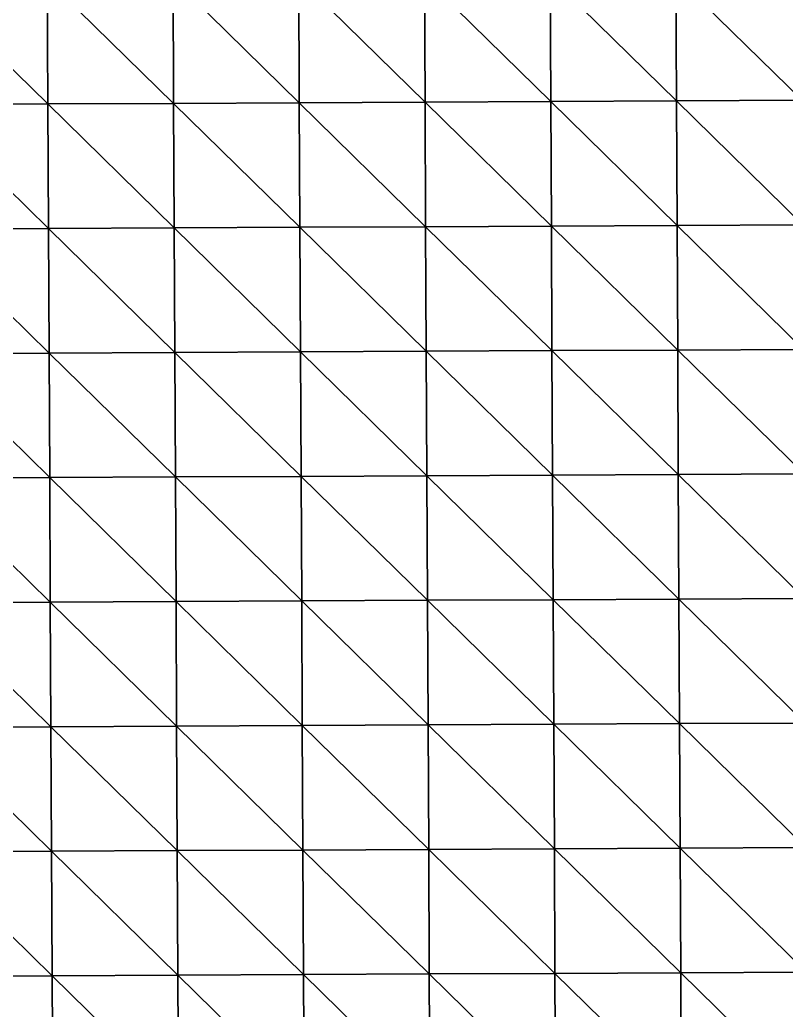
# Model space of a CAD drawing. Extents: x -372 to 678, y -263 to 741.
# Drawn here: x 217.4 to 294, y -164.1 to -65.2 of the extents above; entities that cross this region are included whole.
import ezdxf

# ---------------------------------------------------------------- set-up
doc = ezdxf.new("R2010")
doc.units = 0
doc.header["$LTSCALE"] = 0.0254
doc.layers.get('0').update_dxf_attribs({"linetype": 'CONTINUOUS'})
doc.layers.add('LOCATION_SNAPSHOT', color=144, linetype='CONTINUOUS')
doc.layers.add('LOCATION_TERRAIN', color=36, linetype='CONTINUOUS')

# ---------------------------------------------------------------- blocks, each defined once
blk = doc.blocks.new('LOCATION_SNAPSHOT')
at = {"color": 8}
mesh = blk.add_polyface(dxfattribs=at)
corners = [(-369.308, -262.945), (369.306, 262.947), (-371.821, 259.377), (371.824, -259.377)]
mesh.append_faces([[corners[k] for k in face] for face in [(0, 1, 2), (1, 0, 3)]], dxfattribs={"vtx0": -1, "color": 8})
blk = doc.blocks.new('LOCATION_TERRAIN')
at = {"color": 8}
mesh = blk.add_polyface(dxfattribs=at)
corners = [(220.186, -73.559, 6.182), (220.126, -61.123, 6.51), (207.565, -61.183, 6.51)]
mesh.append_faces([[corners[k] for k in face] for face in [(0, 1, 2)]], dxfattribs={"color": 8})
mesh = blk.add_polyface(dxfattribs=at)
corners = [(220.186, -73.559, 6.182), (207.565, -61.183, 6.51), (207.625, -73.62, 6.182)]
mesh.append_faces([[corners[k] for k in face] for face in [(0, 1, 2)]], dxfattribs={"color": 8})
mesh = blk.add_polyface(dxfattribs=at)
corners = [(232.748, -73.499, 6.182), (232.688, -61.062, 6.51), (220.126, -61.123, 6.51)]
mesh.append_faces([[corners[k] for k in face] for face in [(0, 1, 2)]], dxfattribs={"color": 8})
mesh = blk.add_polyface(dxfattribs=at)
corners = [(232.748, -73.499, 6.182), (220.126, -61.123, 6.51), (220.186, -73.559, 6.182)]
mesh.append_faces([[corners[k] for k in face] for face in [(0, 1, 2)]], dxfattribs={"color": 8})
mesh = blk.add_polyface(dxfattribs=at)
corners = [(245.309, -73.438, 6.144), (245.25, -61.002, 6.488), (232.688, -61.062, 6.51)]
mesh.append_faces([[corners[k] for k in face] for face in [(0, 1, 2)]], dxfattribs={"color": 8})
mesh = blk.add_polyface(dxfattribs=at)
corners = [(245.309, -73.438, 6.144), (232.688, -61.062, 6.51), (232.748, -73.499, 6.182)]
mesh.append_faces([[corners[k] for k in face] for face in [(0, 1, 2)]], dxfattribs={"color": 8})
mesh = blk.add_polyface(dxfattribs=at)
corners = [(257.871, -73.378, 5.864), (257.811, -60.941, 6.316), (245.25, -61.002, 6.488)]
mesh.append_faces([[corners[k] for k in face] for face in [(0, 1, 2)]], dxfattribs={"color": 8})
mesh = blk.add_polyface(dxfattribs=at)
corners = [(257.871, -73.378, 5.864), (245.25, -61.002, 6.488), (245.309, -73.438, 6.144)]
mesh.append_faces([[corners[k] for k in face] for face in [(0, 1, 2)]], dxfattribs={"color": 8})
mesh = blk.add_polyface(dxfattribs=at)
corners = [(270.433, -73.317, 5.584), (270.373, -60.881, 6.144), (257.811, -60.941, 6.316)]
mesh.append_faces([[corners[k] for k in face] for face in [(0, 1, 2)]], dxfattribs={"color": 8})
mesh = blk.add_polyface(dxfattribs=at)
corners = [(270.433, -73.317, 5.584), (257.811, -60.941, 6.316), (257.871, -73.378, 5.864)]
mesh.append_faces([[corners[k] for k in face] for face in [(0, 1, 2)]], dxfattribs={"color": 8})
mesh = blk.add_polyface(dxfattribs=at)
corners = [(282.994, -73.257, 5.401), (282.934, -60.82, 6.058), (270.373, -60.881, 6.144)]
mesh.append_faces([[corners[k] for k in face] for face in [(0, 1, 2)]], dxfattribs={"color": 8})
mesh = blk.add_polyface(dxfattribs=at)
corners = [(282.994, -73.257, 5.401), (270.373, -60.881, 6.144), (270.433, -73.317, 5.584)]
mesh.append_faces([[corners[k] for k in face] for face in [(0, 1, 2)]], dxfattribs={"color": 8})
mesh = blk.add_polyface(dxfattribs=at)
corners = [(295.556, -73.196, 6.061), (295.496, -60.76, 6.718), (282.934, -60.82, 6.058)]
mesh.append_faces([[corners[k] for k in face] for face in [(0, 1, 2)]], dxfattribs={"color": 8})
mesh = blk.add_polyface(dxfattribs=at)
corners = [(295.556, -73.196, 6.061), (282.934, -60.82, 6.058), (282.994, -73.257, 5.401)]
mesh.append_faces([[corners[k] for k in face] for face in [(0, 1, 2)]], dxfattribs={"color": 8})
mesh = blk.add_polyface(dxfattribs=at)
corners = [(220.246, -85.995, 6.099), (220.186, -73.559, 6.182), (207.625, -73.62, 6.182)]
mesh.append_faces([[corners[k] for k in face] for face in [(0, 1, 2)]], dxfattribs={"color": 8})
mesh = blk.add_polyface(dxfattribs=at)
corners = [(220.246, -85.995, 6.099), (207.625, -73.62, 6.182), (207.685, -86.056, 6.04)]
mesh.append_faces([[corners[k] for k in face] for face in [(0, 1, 2)]], dxfattribs={"color": 8})
mesh = blk.add_polyface(dxfattribs=at)
corners = [(232.808, -85.935, 6.157), (232.748, -73.499, 6.182), (220.186, -73.559, 6.182)]
mesh.append_faces([[corners[k] for k in face] for face in [(0, 1, 2)]], dxfattribs={"color": 8})
mesh = blk.add_polyface(dxfattribs=at)
corners = [(232.808, -85.935, 6.157), (220.186, -73.559, 6.182), (220.246, -85.995, 6.099)]
mesh.append_faces([[corners[k] for k in face] for face in [(0, 1, 2)]], dxfattribs={"color": 8})
mesh = blk.add_polyface(dxfattribs=at)
corners = [(245.369, -85.874, 6.172), (245.309, -73.438, 6.144), (232.748, -73.499, 6.182)]
mesh.append_faces([[corners[k] for k in face] for face in [(0, 1, 2)]], dxfattribs={"color": 8})
mesh = blk.add_polyface(dxfattribs=at)
corners = [(245.369, -85.874, 6.172), (232.748, -73.499, 6.182), (232.808, -85.935, 6.157)]
mesh.append_faces([[corners[k] for k in face] for face in [(0, 1, 2)]], dxfattribs={"color": 8})
mesh = blk.add_polyface(dxfattribs=at)
corners = [(257.931, -85.814, 5.9), (257.871, -73.378, 5.864), (245.309, -73.438, 6.144)]
mesh.append_faces([[corners[k] for k in face] for face in [(0, 1, 2)]], dxfattribs={"color": 8})
mesh = blk.add_polyface(dxfattribs=at)
corners = [(257.931, -85.814, 5.9), (245.309, -73.438, 6.144), (245.369, -85.874, 6.172)]
mesh.append_faces([[corners[k] for k in face] for face in [(0, 1, 2)]], dxfattribs={"color": 8})
mesh = blk.add_polyface(dxfattribs=at)
corners = [(270.492, -85.753, 5.629), (270.433, -73.317, 5.584), (257.871, -73.378, 5.864)]
mesh.append_faces([[corners[k] for k in face] for face in [(0, 1, 2)]], dxfattribs={"color": 8})
mesh = blk.add_polyface(dxfattribs=at)
corners = [(270.492, -85.753, 5.629), (257.871, -73.378, 5.864), (257.931, -85.814, 5.9)]
mesh.append_faces([[corners[k] for k in face] for face in [(0, 1, 2)]], dxfattribs={"color": 8})
mesh = blk.add_polyface(dxfattribs=at)
corners = [(283.054, -85.693, 5.441), (282.994, -73.257, 5.401), (270.433, -73.317, 5.584)]
mesh.append_faces([[corners[k] for k in face] for face in [(0, 1, 2)]], dxfattribs={"color": 8})
mesh = blk.add_polyface(dxfattribs=at)
corners = [(283.054, -85.693, 5.441), (270.433, -73.317, 5.584), (270.492, -85.753, 5.629)]
mesh.append_faces([[corners[k] for k in face] for face in [(0, 1, 2)]], dxfattribs={"color": 8})
mesh = blk.add_polyface(dxfattribs=at)
corners = [(295.616, -85.632, 5.984), (295.556, -73.196, 6.061), (282.994, -73.257, 5.401)]
mesh.append_faces([[corners[k] for k in face] for face in [(0, 1, 2)]], dxfattribs={"color": 8})
mesh = blk.add_polyface(dxfattribs=at)
corners = [(295.616, -85.632, 5.984), (282.994, -73.257, 5.401), (283.054, -85.693, 5.441)]
mesh.append_faces([[corners[k] for k in face] for face in [(0, 1, 2)]], dxfattribs={"color": 8})
mesh = blk.add_polyface(dxfattribs=at)
corners = [(220.306, -98.432, 6.225), (220.246, -85.995, 6.099), (207.685, -86.056, 6.04)]
mesh.append_faces([[corners[k] for k in face] for face in [(0, 1, 2)]], dxfattribs={"color": 8})
mesh = blk.add_polyface(dxfattribs=at)
corners = [(232.868, -98.371, 6.392), (232.808, -85.935, 6.157), (220.246, -85.995, 6.099)]
mesh.append_faces([[corners[k] for k in face] for face in [(0, 1, 2)]], dxfattribs={"color": 8})
mesh = blk.add_polyface(dxfattribs=at)
corners = [(232.868, -98.371, 6.392), (220.246, -85.995, 6.099), (220.306, -98.432, 6.225)]
mesh.append_faces([[corners[k] for k in face] for face in [(0, 1, 2)]], dxfattribs={"color": 8})
mesh = blk.add_polyface(dxfattribs=at)
corners = [(245.429, -98.311, 6.515), (245.369, -85.874, 6.172), (232.808, -85.935, 6.157)]
mesh.append_faces([[corners[k] for k in face] for face in [(0, 1, 2)]], dxfattribs={"color": 8})
mesh = blk.add_polyface(dxfattribs=at)
corners = [(245.429, -98.311, 6.515), (232.808, -85.935, 6.157), (232.868, -98.371, 6.392)]
mesh.append_faces([[corners[k] for k in face] for face in [(0, 1, 2)]], dxfattribs={"color": 8})
mesh = blk.add_polyface(dxfattribs=at)
corners = [(257.991, -98.25, 6.352), (257.931, -85.814, 5.9), (245.369, -85.874, 6.172)]
mesh.append_faces([[corners[k] for k in face] for face in [(0, 1, 2)]], dxfattribs={"color": 8})
mesh = blk.add_polyface(dxfattribs=at)
corners = [(257.991, -98.25, 6.352), (245.369, -85.874, 6.172), (245.429, -98.311, 6.515)]
mesh.append_faces([[corners[k] for k in face] for face in [(0, 1, 2)]], dxfattribs={"color": 8})
mesh = blk.add_polyface(dxfattribs=at)
corners = [(270.552, -98.19, 6.189), (270.492, -85.753, 5.629), (257.931, -85.814, 5.9)]
mesh.append_faces([[corners[k] for k in face] for face in [(0, 1, 2)]], dxfattribs={"color": 8})
mesh = blk.add_polyface(dxfattribs=at)
corners = [(270.552, -98.19, 6.189), (257.931, -85.814, 5.9), (257.991, -98.25, 6.352)]
mesh.append_faces([[corners[k] for k in face] for face in [(0, 1, 2)]], dxfattribs={"color": 8})
mesh = blk.add_polyface(dxfattribs=at)
corners = [(283.114, -98.129, 6.077), (283.054, -85.693, 5.441), (270.492, -85.753, 5.629)]
mesh.append_faces([[corners[k] for k in face] for face in [(0, 1, 2)]], dxfattribs={"color": 8})
mesh = blk.add_polyface(dxfattribs=at)
corners = [(283.114, -98.129, 6.077), (270.492, -85.753, 5.629), (270.552, -98.19, 6.189)]
mesh.append_faces([[corners[k] for k in face] for face in [(0, 1, 2)]], dxfattribs={"color": 8})
mesh = blk.add_polyface(dxfattribs=at)
corners = [(295.676, -98.069, 6.402), (295.616, -85.632, 5.984), (283.054, -85.693, 5.441)]
mesh.append_faces([[corners[k] for k in face] for face in [(0, 1, 2)]], dxfattribs={"color": 8})
mesh = blk.add_polyface(dxfattribs=at)
corners = [(295.676, -98.069, 6.402), (283.054, -85.693, 5.441), (283.114, -98.129, 6.077)]
mesh.append_faces([[corners[k] for k in face] for face in [(0, 1, 2)]], dxfattribs={"color": 8})
mesh = blk.add_polyface(dxfattribs=at)
corners = [(220.306, -98.432, 6.225), (207.685, -86.056, 6.04), (207.745, -98.492, 6.058)]
mesh.append_faces([[corners[k] for k in face] for face in [(0, 1, 2)]], dxfattribs={"color": 8})
mesh = blk.add_polyface(dxfattribs=at)
corners = [(220.366, -110.868, 6.351), (220.306, -98.432, 6.225), (207.745, -98.492, 6.058)]
mesh.append_faces([[corners[k] for k in face] for face in [(0, 1, 2)]], dxfattribs={"color": 8})
mesh = blk.add_polyface(dxfattribs=at)
corners = [(220.366, -110.868, 6.351), (207.745, -98.492, 6.058), (207.805, -110.929, 6.075)]
mesh.append_faces([[corners[k] for k in face] for face in [(0, 1, 2)]], dxfattribs={"color": 8})
mesh = blk.add_polyface(dxfattribs=at)
corners = [(232.928, -110.808, 6.627), (232.868, -98.371, 6.392), (220.306, -98.432, 6.225)]
mesh.append_faces([[corners[k] for k in face] for face in [(0, 1, 2)]], dxfattribs={"color": 8})
mesh = blk.add_polyface(dxfattribs=at)
corners = [(232.928, -110.808, 6.627), (220.306, -98.432, 6.225), (220.366, -110.868, 6.351)]
mesh.append_faces([[corners[k] for k in face] for face in [(0, 1, 2)]], dxfattribs={"color": 8})
mesh = blk.add_polyface(dxfattribs=at)
corners = [(245.489, -110.747, 6.858), (245.429, -98.311, 6.515), (232.868, -98.371, 6.392)]
mesh.append_faces([[corners[k] for k in face] for face in [(0, 1, 2)]], dxfattribs={"color": 8})
mesh = blk.add_polyface(dxfattribs=at)
corners = [(245.489, -110.747, 6.858), (232.868, -98.371, 6.392), (232.928, -110.808, 6.627)]
mesh.append_faces([[corners[k] for k in face] for face in [(0, 1, 2)]], dxfattribs={"color": 8})
mesh = blk.add_polyface(dxfattribs=at)
corners = [(258.051, -110.686, 6.804), (257.991, -98.25, 6.352), (245.429, -98.311, 6.515)]
mesh.append_faces([[corners[k] for k in face] for face in [(0, 1, 2)]], dxfattribs={"color": 8})
mesh = blk.add_polyface(dxfattribs=at)
corners = [(258.051, -110.686, 6.804), (245.429, -98.311, 6.515), (245.489, -110.747, 6.858)]
mesh.append_faces([[corners[k] for k in face] for face in [(0, 1, 2)]], dxfattribs={"color": 8})
mesh = blk.add_polyface(dxfattribs=at)
corners = [(270.612, -110.626, 6.75), (270.552, -98.19, 6.189), (257.991, -98.25, 6.352)]
mesh.append_faces([[corners[k] for k in face] for face in [(0, 1, 2)]], dxfattribs={"color": 8})
mesh = blk.add_polyface(dxfattribs=at)
corners = [(270.612, -110.626, 6.75), (257.991, -98.25, 6.352), (258.051, -110.686, 6.804)]
mesh.append_faces([[corners[k] for k in face] for face in [(0, 1, 2)]], dxfattribs={"color": 8})
mesh = blk.add_polyface(dxfattribs=at)
corners = [(283.174, -110.565, 6.712), (283.114, -98.129, 6.077), (270.552, -98.19, 6.189)]
mesh.append_faces([[corners[k] for k in face] for face in [(0, 1, 2)]], dxfattribs={"color": 8})
mesh = blk.add_polyface(dxfattribs=at)
corners = [(283.174, -110.565, 6.712), (270.552, -98.19, 6.189), (270.612, -110.626, 6.75)]
mesh.append_faces([[corners[k] for k in face] for face in [(0, 1, 2)]], dxfattribs={"color": 8})
mesh = blk.add_polyface(dxfattribs=at)
corners = [(295.735, -110.505, 6.821), (295.676, -98.069, 6.402), (283.114, -98.129, 6.077)]
mesh.append_faces([[corners[k] for k in face] for face in [(0, 1, 2)]], dxfattribs={"color": 8})
mesh = blk.add_polyface(dxfattribs=at)
corners = [(295.735, -110.505, 6.821), (283.114, -98.129, 6.077), (283.174, -110.565, 6.712)]
mesh.append_faces([[corners[k] for k in face] for face in [(0, 1, 2)]], dxfattribs={"color": 8})
mesh = blk.add_polyface(dxfattribs=at)
corners = [(245.549, -123.183, 7.03), (245.489, -110.747, 6.858), (232.928, -110.808, 6.627)]
mesh.append_faces([[corners[k] for k in face] for face in [(0, 1, 2)]], dxfattribs={"color": 8})
mesh = blk.add_polyface(dxfattribs=at)
corners = [(258.111, -123.123, 7.03), (258.051, -110.686, 6.804), (245.489, -110.747, 6.858)]
mesh.append_faces([[corners[k] for k in face] for face in [(0, 1, 2)]], dxfattribs={"color": 8})
mesh = blk.add_polyface(dxfattribs=at)
corners = [(258.111, -123.123, 7.03), (245.489, -110.747, 6.858), (245.549, -123.183, 7.03)]
mesh.append_faces([[corners[k] for k in face] for face in [(0, 1, 2)]], dxfattribs={"color": 8})
mesh = blk.add_polyface(dxfattribs=at)
corners = [(270.672, -123.062, 7.03), (270.612, -110.626, 6.75), (258.051, -110.686, 6.804)]
mesh.append_faces([[corners[k] for k in face] for face in [(0, 1, 2)]], dxfattribs={"color": 8})
mesh = blk.add_polyface(dxfattribs=at)
corners = [(270.672, -123.062, 7.03), (258.051, -110.686, 6.804), (258.111, -123.123, 7.03)]
mesh.append_faces([[corners[k] for k in face] for face in [(0, 1, 2)]], dxfattribs={"color": 8})
mesh = blk.add_polyface(dxfattribs=at)
corners = [(283.234, -123.002, 7.041), (283.174, -110.565, 6.712), (270.612, -110.626, 6.75)]
mesh.append_faces([[corners[k] for k in face] for face in [(0, 1, 2)]], dxfattribs={"color": 8})
mesh = blk.add_polyface(dxfattribs=at)
corners = [(283.234, -123.002, 7.041), (270.612, -110.626, 6.75), (270.672, -123.062, 7.03)]
mesh.append_faces([[corners[k] for k in face] for face in [(0, 1, 2)]], dxfattribs={"color": 8})
mesh = blk.add_polyface(dxfattribs=at)
corners = [(295.795, -122.941, 7.15), (295.735, -110.505, 6.821), (283.174, -110.565, 6.712)]
mesh.append_faces([[corners[k] for k in face] for face in [(0, 1, 2)]], dxfattribs={"color": 8})
mesh = blk.add_polyface(dxfattribs=at)
corners = [(295.795, -122.941, 7.15), (283.174, -110.565, 6.712), (283.234, -123.002, 7.041)]
mesh.append_faces([[corners[k] for k in face] for face in [(0, 1, 2)]], dxfattribs={"color": 8})
mesh = blk.add_polyface(dxfattribs=at)
corners = [(220.426, -123.304, 6.515), (220.366, -110.868, 6.351), (207.805, -110.929, 6.075)]
mesh.append_faces([[corners[k] for k in face] for face in [(0, 1, 2)]], dxfattribs={"color": 8})
mesh = blk.add_polyface(dxfattribs=at)
corners = [(220.426, -123.304, 6.515), (207.805, -110.929, 6.075), (207.864, -123.365, 6.24)]
mesh.append_faces([[corners[k] for k in face] for face in [(0, 1, 2)]], dxfattribs={"color": 8})
mesh = blk.add_polyface(dxfattribs=at)
corners = [(232.988, -123.244, 6.791), (232.928, -110.808, 6.627), (220.366, -110.868, 6.351)]
mesh.append_faces([[corners[k] for k in face] for face in [(0, 1, 2)]], dxfattribs={"color": 8})
mesh = blk.add_polyface(dxfattribs=at)
corners = [(232.988, -123.244, 6.791), (220.366, -110.868, 6.351), (220.426, -123.304, 6.515)]
mesh.append_faces([[corners[k] for k in face] for face in [(0, 1, 2)]], dxfattribs={"color": 8})
mesh = blk.add_polyface(dxfattribs=at)
corners = [(245.549, -123.183, 7.03), (232.928, -110.808, 6.627), (232.988, -123.244, 6.791)]
mesh.append_faces([[corners[k] for k in face] for face in [(0, 1, 2)]], dxfattribs={"color": 8})
mesh = blk.add_polyface(dxfattribs=at)
corners = [(220.486, -135.741, 6.718), (220.426, -123.304, 6.515), (207.864, -123.365, 6.24)]
mesh.append_faces([[corners[k] for k in face] for face in [(0, 1, 2)]], dxfattribs={"color": 8})
mesh = blk.add_polyface(dxfattribs=at)
corners = [(220.486, -135.741, 6.718), (207.864, -123.365, 6.24), (207.924, -135.801, 6.551)]
mesh.append_faces([[corners[k] for k in face] for face in [(0, 1, 2)]], dxfattribs={"color": 8})
mesh = blk.add_polyface(dxfattribs=at)
corners = [(233.048, -135.68, 6.885), (232.988, -123.244, 6.791), (220.426, -123.304, 6.515)]
mesh.append_faces([[corners[k] for k in face] for face in [(0, 1, 2)]], dxfattribs={"color": 8})
mesh = blk.add_polyface(dxfattribs=at)
corners = [(233.048, -135.68, 6.885), (220.426, -123.304, 6.515), (220.486, -135.741, 6.718)]
mesh.append_faces([[corners[k] for k in face] for face in [(0, 1, 2)]], dxfattribs={"color": 8})
mesh = blk.add_polyface(dxfattribs=at)
corners = [(245.609, -135.62, 7.03), (245.549, -123.183, 7.03), (232.988, -123.244, 6.791)]
mesh.append_faces([[corners[k] for k in face] for face in [(0, 1, 2)]], dxfattribs={"color": 8})
mesh = blk.add_polyface(dxfattribs=at)
corners = [(245.609, -135.62, 7.03), (232.988, -123.244, 6.791), (233.048, -135.68, 6.885)]
mesh.append_faces([[corners[k] for k in face] for face in [(0, 1, 2)]], dxfattribs={"color": 8})
mesh = blk.add_polyface(dxfattribs=at)
corners = [(258.171, -135.559, 7.03), (258.111, -123.123, 7.03), (245.549, -123.183, 7.03)]
mesh.append_faces([[corners[k] for k in face] for face in [(0, 1, 2)]], dxfattribs={"color": 8})
mesh = blk.add_polyface(dxfattribs=at)
corners = [(258.171, -135.559, 7.03), (245.549, -123.183, 7.03), (245.609, -135.62, 7.03)]
mesh.append_faces([[corners[k] for k in face] for face in [(0, 1, 2)]], dxfattribs={"color": 8})
mesh = blk.add_polyface(dxfattribs=at)
corners = [(270.732, -135.498, 7.03), (270.672, -123.062, 7.03), (258.111, -123.123, 7.03)]
mesh.append_faces([[corners[k] for k in face] for face in [(0, 1, 2)]], dxfattribs={"color": 8})
mesh = blk.add_polyface(dxfattribs=at)
corners = [(270.732, -135.498, 7.03), (258.111, -123.123, 7.03), (258.171, -135.559, 7.03)]
mesh.append_faces([[corners[k] for k in face] for face in [(0, 1, 2)]], dxfattribs={"color": 8})
mesh = blk.add_polyface(dxfattribs=at)
corners = [(283.294, -135.438, 7.064), (283.234, -123.002, 7.041), (270.672, -123.062, 7.03)]
mesh.append_faces([[corners[k] for k in face] for face in [(0, 1, 2)]], dxfattribs={"color": 8})
mesh = blk.add_polyface(dxfattribs=at)
corners = [(283.294, -135.438, 7.064), (270.672, -123.062, 7.03), (270.732, -135.498, 7.03)]
mesh.append_faces([[corners[k] for k in face] for face in [(0, 1, 2)]], dxfattribs={"color": 8})
mesh = blk.add_polyface(dxfattribs=at)
corners = [(295.855, -135.377, 7.389), (295.795, -122.941, 7.15), (283.234, -123.002, 7.041)]
mesh.append_faces([[corners[k] for k in face] for face in [(0, 1, 2)]], dxfattribs={"color": 8})
mesh = blk.add_polyface(dxfattribs=at)
corners = [(295.855, -135.377, 7.389), (283.234, -123.002, 7.041), (283.294, -135.438, 7.064)]
mesh.append_faces([[corners[k] for k in face] for face in [(0, 1, 2)]], dxfattribs={"color": 8})
mesh = blk.add_polyface(dxfattribs=at)
corners = [(283.354, -147.874, 7.086), (283.294, -135.438, 7.064), (270.732, -135.498, 7.03)]
mesh.append_faces([[corners[k] for k in face] for face in [(0, 1, 2)]], dxfattribs={"color": 8})
mesh = blk.add_polyface(dxfattribs=at)
corners = [(295.915, -147.814, 7.629), (295.855, -135.377, 7.389), (283.294, -135.438, 7.064)]
mesh.append_faces([[corners[k] for k in face] for face in [(0, 1, 2)]], dxfattribs={"color": 8})
mesh = blk.add_polyface(dxfattribs=at)
corners = [(295.915, -147.814, 7.629), (283.294, -135.438, 7.064), (283.354, -147.874, 7.086)]
mesh.append_faces([[corners[k] for k in face] for face in [(0, 1, 2)]], dxfattribs={"color": 8})
mesh = blk.add_polyface(dxfattribs=at)
corners = [(220.546, -148.177, 6.921), (220.486, -135.741, 6.718), (207.924, -135.801, 6.551)]
mesh.append_faces([[corners[k] for k in face] for face in [(0, 1, 2)]], dxfattribs={"color": 8})
mesh = blk.add_polyface(dxfattribs=at)
corners = [(220.546, -148.177, 6.921), (207.924, -135.801, 6.551), (207.984, -148.237, 6.862)]
mesh.append_faces([[corners[k] for k in face] for face in [(0, 1, 2)]], dxfattribs={"color": 8})
mesh = blk.add_polyface(dxfattribs=at)
corners = [(233.107, -148.116, 6.979), (233.048, -135.68, 6.885), (220.486, -135.741, 6.718)]
mesh.append_faces([[corners[k] for k in face] for face in [(0, 1, 2)]], dxfattribs={"color": 8})
mesh = blk.add_polyface(dxfattribs=at)
corners = [(233.107, -148.116, 6.979), (220.486, -135.741, 6.718), (220.546, -148.177, 6.921)]
mesh.append_faces([[corners[k] for k in face] for face in [(0, 1, 2)]], dxfattribs={"color": 8})
mesh = blk.add_polyface(dxfattribs=at)
corners = [(245.669, -148.056, 7.03), (245.609, -135.62, 7.03), (233.048, -135.68, 6.885)]
mesh.append_faces([[corners[k] for k in face] for face in [(0, 1, 2)]], dxfattribs={"color": 8})
mesh = blk.add_polyface(dxfattribs=at)
corners = [(245.669, -148.056, 7.03), (233.048, -135.68, 6.885), (233.107, -148.116, 6.979)]
mesh.append_faces([[corners[k] for k in face] for face in [(0, 1, 2)]], dxfattribs={"color": 8})
mesh = blk.add_polyface(dxfattribs=at)
corners = [(258.231, -147.995, 7.03), (258.171, -135.559, 7.03), (245.609, -135.62, 7.03)]
mesh.append_faces([[corners[k] for k in face] for face in [(0, 1, 2)]], dxfattribs={"color": 8})
mesh = blk.add_polyface(dxfattribs=at)
corners = [(258.231, -147.995, 7.03), (245.609, -135.62, 7.03), (245.669, -148.056, 7.03)]
mesh.append_faces([[corners[k] for k in face] for face in [(0, 1, 2)]], dxfattribs={"color": 8})
mesh = blk.add_polyface(dxfattribs=at)
corners = [(270.792, -147.935, 7.03), (270.732, -135.498, 7.03), (258.171, -135.559, 7.03)]
mesh.append_faces([[corners[k] for k in face] for face in [(0, 1, 2)]], dxfattribs={"color": 8})
mesh = blk.add_polyface(dxfattribs=at)
corners = [(270.792, -147.935, 7.03), (258.171, -135.559, 7.03), (258.231, -147.995, 7.03)]
mesh.append_faces([[corners[k] for k in face] for face in [(0, 1, 2)]], dxfattribs={"color": 8})
mesh = blk.add_polyface(dxfattribs=at)
corners = [(283.354, -147.874, 7.086), (270.732, -135.498, 7.03), (270.792, -147.935, 7.03)]
mesh.append_faces([[corners[k] for k in face] for face in [(0, 1, 2)]], dxfattribs={"color": 8})
mesh = blk.add_polyface(dxfattribs=at)
corners = [(220.606, -160.613, 6.879), (220.546, -148.177, 6.921), (207.984, -148.237, 6.862)]
mesh.append_faces([[corners[k] for k in face] for face in [(0, 1, 2)]], dxfattribs={"color": 8})
mesh = blk.add_polyface(dxfattribs=at)
corners = [(220.606, -160.613, 6.879), (207.984, -148.237, 6.862), (208.044, -160.674, 6.879)]
mesh.append_faces([[corners[k] for k in face] for face in [(0, 1, 2)]], dxfattribs={"color": 8})
mesh = blk.add_polyface(dxfattribs=at)
corners = [(233.167, -160.553, 6.879), (233.107, -148.116, 6.979), (220.546, -148.177, 6.921)]
mesh.append_faces([[corners[k] for k in face] for face in [(0, 1, 2)]], dxfattribs={"color": 8})
mesh = blk.add_polyface(dxfattribs=at)
corners = [(233.167, -160.553, 6.879), (220.546, -148.177, 6.921), (220.606, -160.613, 6.879)]
mesh.append_faces([[corners[k] for k in face] for face in [(0, 1, 2)]], dxfattribs={"color": 8})
mesh = blk.add_polyface(dxfattribs=at)
corners = [(245.729, -160.492, 6.879), (245.669, -148.056, 7.03), (233.107, -148.116, 6.979)]
mesh.append_faces([[corners[k] for k in face] for face in [(0, 1, 2)]], dxfattribs={"color": 8})
mesh = blk.add_polyface(dxfattribs=at)
corners = [(245.729, -160.492, 6.879), (233.107, -148.116, 6.979), (233.167, -160.553, 6.879)]
mesh.append_faces([[corners[k] for k in face] for face in [(0, 1, 2)]], dxfattribs={"color": 8})
mesh = blk.add_polyface(dxfattribs=at)
corners = [(258.29, -160.432, 6.879), (258.231, -147.995, 7.03), (245.669, -148.056, 7.03)]
mesh.append_faces([[corners[k] for k in face] for face in [(0, 1, 2)]], dxfattribs={"color": 8})
mesh = blk.add_polyface(dxfattribs=at)
corners = [(258.29, -160.432, 6.879), (245.669, -148.056, 7.03), (245.729, -160.492, 6.879)]
mesh.append_faces([[corners[k] for k in face] for face in [(0, 1, 2)]], dxfattribs={"color": 8})
mesh = blk.add_polyface(dxfattribs=at)
corners = [(270.852, -160.371, 6.879), (270.792, -147.935, 7.03), (258.231, -147.995, 7.03)]
mesh.append_faces([[corners[k] for k in face] for face in [(0, 1, 2)]], dxfattribs={"color": 8})
mesh = blk.add_polyface(dxfattribs=at)
corners = [(270.852, -160.371, 6.879), (258.231, -147.995, 7.03), (258.29, -160.432, 6.879)]
mesh.append_faces([[corners[k] for k in face] for face in [(0, 1, 2)]], dxfattribs={"color": 8})
mesh = blk.add_polyface(dxfattribs=at)
corners = [(283.414, -160.311, 6.947), (283.354, -147.874, 7.086), (270.792, -147.935, 7.03)]
mesh.append_faces([[corners[k] for k in face] for face in [(0, 1, 2)]], dxfattribs={"color": 8})
mesh = blk.add_polyface(dxfattribs=at)
corners = [(283.414, -160.311, 6.947), (270.792, -147.935, 7.03), (270.852, -160.371, 6.879)]
mesh.append_faces([[corners[k] for k in face] for face in [(0, 1, 2)]], dxfattribs={"color": 8})
mesh = blk.add_polyface(dxfattribs=at)
corners = [(295.975, -160.25, 7.607), (295.915, -147.814, 7.629), (283.354, -147.874, 7.086)]
mesh.append_faces([[corners[k] for k in face] for face in [(0, 1, 2)]], dxfattribs={"color": 8})
mesh = blk.add_polyface(dxfattribs=at)
corners = [(295.975, -160.25, 7.607), (283.354, -147.874, 7.086), (283.414, -160.311, 6.947)]
mesh.append_faces([[corners[k] for k in face] for face in [(0, 1, 2)]], dxfattribs={"color": 8})
mesh = blk.add_polyface(dxfattribs=at)
corners = [(220.666, -173.049, 6.551), (220.606, -160.613, 6.879), (208.044, -160.674, 6.879)]
mesh.append_faces([[corners[k] for k in face] for face in [(0, 1, 2)]], dxfattribs={"color": 8})
mesh = blk.add_polyface(dxfattribs=at)
corners = [(220.666, -173.049, 6.551), (208.044, -160.674, 6.879), (208.104, -173.11, 6.551)]
mesh.append_faces([[corners[k] for k in face] for face in [(0, 1, 2)]], dxfattribs={"color": 8})
mesh = blk.add_polyface(dxfattribs=at)
corners = [(233.227, -172.989, 6.551), (233.167, -160.553, 6.879), (220.606, -160.613, 6.879)]
mesh.append_faces([[corners[k] for k in face] for face in [(0, 1, 2)]], dxfattribs={"color": 8})
mesh = blk.add_polyface(dxfattribs=at)
corners = [(233.227, -172.989, 6.551), (220.606, -160.613, 6.879), (220.666, -173.049, 6.551)]
mesh.append_faces([[corners[k] for k in face] for face in [(0, 1, 2)]], dxfattribs={"color": 8})
mesh = blk.add_polyface(dxfattribs=at)
corners = [(245.789, -172.928, 6.551), (245.729, -160.492, 6.879), (233.167, -160.553, 6.879)]
mesh.append_faces([[corners[k] for k in face] for face in [(0, 1, 2)]], dxfattribs={"color": 8})
mesh = blk.add_polyface(dxfattribs=at)
corners = [(245.789, -172.928, 6.551), (233.167, -160.553, 6.879), (233.227, -172.989, 6.551)]
mesh.append_faces([[corners[k] for k in face] for face in [(0, 1, 2)]], dxfattribs={"color": 8})
mesh = blk.add_polyface(dxfattribs=at)
corners = [(258.35, -172.868, 6.551), (258.29, -160.432, 6.879), (245.729, -160.492, 6.879)]
mesh.append_faces([[corners[k] for k in face] for face in [(0, 1, 2)]], dxfattribs={"color": 8})
mesh = blk.add_polyface(dxfattribs=at)
corners = [(258.35, -172.868, 6.551), (245.729, -160.492, 6.879), (245.789, -172.928, 6.551)]
mesh.append_faces([[corners[k] for k in face] for face in [(0, 1, 2)]], dxfattribs={"color": 8})
mesh = blk.add_polyface(dxfattribs=at)
corners = [(270.912, -172.807, 6.551), (270.852, -160.371, 6.879), (258.29, -160.432, 6.879)]
mesh.append_faces([[corners[k] for k in face] for face in [(0, 1, 2)]], dxfattribs={"color": 8})
mesh = blk.add_polyface(dxfattribs=at)
corners = [(270.912, -172.807, 6.551), (258.29, -160.432, 6.879), (258.35, -172.868, 6.551)]
mesh.append_faces([[corners[k] for k in face] for face in [(0, 1, 2)]], dxfattribs={"color": 8})
mesh = blk.add_polyface(dxfattribs=at)
corners = [(283.474, -172.747, 6.618), (283.414, -160.311, 6.947), (270.852, -160.371, 6.879)]
mesh.append_faces([[corners[k] for k in face] for face in [(0, 1, 2)]], dxfattribs={"color": 8})
mesh = blk.add_polyface(dxfattribs=at)
corners = [(283.474, -172.747, 6.618), (270.852, -160.371, 6.879), (270.912, -172.807, 6.551)]
mesh.append_faces([[corners[k] for k in face] for face in [(0, 1, 2)]], dxfattribs={"color": 8})
mesh = blk.add_polyface(dxfattribs=at)
corners = [(296.035, -172.686, 7.278), (295.975, -160.25, 7.607), (283.414, -160.311, 6.947)]
mesh.append_faces([[corners[k] for k in face] for face in [(0, 1, 2)]], dxfattribs={"color": 8})
mesh = blk.add_polyface(dxfattribs=at)
corners = [(296.035, -172.686, 7.278), (283.414, -160.311, 6.947), (283.474, -172.747, 6.618)]
mesh.append_faces([[corners[k] for k in face] for face in [(0, 1, 2)]], dxfattribs={"color": 8})

msp = doc.modelspace()

# ---------------------------------------------------------------- block references
at = {"layer": 'LOCATION_SNAPSHOT', "color": 0}
msp.add_blockref('LOCATION_SNAPSHOT', (0, 0), dxfattribs=at)
at = {"layer": 'LOCATION_TERRAIN', "color": 0}
msp.add_blockref('LOCATION_TERRAIN', (0, 0), dxfattribs=at)

doc.saveas('drawing.dxf')
